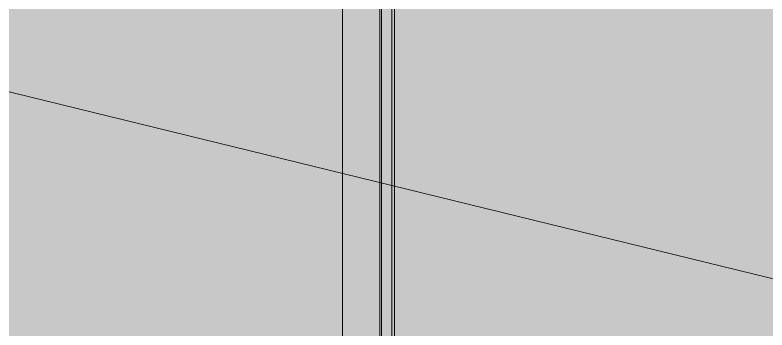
# Model space of a CAD drawing. Header units: metres. Extents: x -3.9 to 83, y -38 to 6.2.
# Drawn here: x 39.603 to 43.21, y -30.653 to -29.143 of the extents above; entities that cross this region are included whole.
import ezdxf

# ---------------------------------------------------------------- set-up
doc = ezdxf.new("R2010")
doc.units = ezdxf.units.M
doc.header["$MEASUREMENT"] = 0
doc.linetypes.add('Wipeout_Contour', pattern=[1, 0, -1])
for name, color, linetype in [('0._Erdgeschoß PP Icon_1_0', 7, 'Continuous'), ('0._Erdgeschoß PP Icon_1_120 Wand Innen tragend', 7, 'Continuous'), ('0._Erdgeschoß PP Icon_1_710 Gelände', 7, 'Continuous'), ('0._Erdgeschoß PP Icon_1_810 Raum', 7, 'Continuous')]:
    doc.layers.add(name, color=color, linetype=linetype)

msp = doc.modelspace()

# ---------------------------------------------------------------- wipeouts: each hides what was drawn before it
at = {"color": 254, "linetype": 'Wipeout_Contour', "lineweight": 0, "ltscale": 193.488375}
msp.add_wipeout([(28.2051, 3.5109), (28.2051, -37.8391), (52.5858, -37.8391), (52.5858, 3.5109)], dxfattribs=at).dxf.layer = '0._Erdgeschoß PP Icon_1_0'

# ---------------------------------------------------------------- next in the draw order: hatches: boundary and pattern name
at = {"layer": '0._Erdgeschoß PP Icon_1_120 Wand Innen tragend', "linetype": 'Continuous', "lineweight": 0, "true_color": 0x000000}
for points in [[(41.3534, -33.2504), (41.3534, -28.6004), (41.1734, -28.6004), (41.1734, -33.2504)], [(41.4109, -33.2504), (41.4109, -28.6004), (41.3609, -28.6004), (41.3609, -33.2504)], [(41.4234, -33.2504), (41.4234, -28.6004), (41.4109, -28.6004), (41.4109, -33.2504)]]:
    msp.add_hatch(color=18, dxfattribs=at).paths.add_polyline_path(points)
at = {"layer": '0._Erdgeschoß PP Icon_1_120 Wand Innen tragend', "linetype": 'Continuous', "lineweight": 0, "true_color": 0xffffff}
msp.add_hatch(color=7, dxfattribs=at).paths.add_polyline_path([(41.3609, -33.2504), (41.3609, -28.6004), (41.3534, -28.6004), (41.3534, -33.2504)])
at = {"layer": '0._Erdgeschoß PP Icon_1_810 Raum', "linetype": 'Continuous', "lineweight": 13, "true_color": 0xf9f8f6}
msp.add_hatch(color=7, dxfattribs=at).paths.add_polyline_path([(41.4234, -28.6204), (41.4234, -33.2504), (44.0234, -33.2504), (44.0234, -32.3504), (44.0234, -28.3004), (42.9434, -28.3004), (42.9434, -28.6004), (42.9434, -28.6204)])
at = {"layer": '0._Erdgeschoß PP Icon_1_810 Raum', "linetype": 'Continuous', "lineweight": 13, "true_color": 0xe8e2dc}
msp.add_hatch(color=254, dxfattribs=at).paths.add_polyline_path([(38.4834, -28.6004), (38.4834, -33.7504), (41.1734, -33.7504), (41.1734, -33.2504), (41.1734, -28.6004), (39.5134, -28.6004)])

# ---------------------------------------------------------------- next in the draw order: linework, layer by layer
at = {"layer": '0._Erdgeschoß PP Icon_1_120 Wand Innen tragend', "color": 7, "linetype": 'Continuous', "lineweight": 18, "ltscale": 1000}
msp.add_line((41.3534, -33.2504), (41.3534, -28.6004), dxfattribs=at)
at = {"layer": '0._Erdgeschoß PP Icon_1_120 Wand Innen tragend', "color": 7, "linetype": 'Continuous', "lineweight": 13, "ltscale": 1000}
for p, q in [((41.3609, -33.2504), (41.3609, -28.6004)), ((41.4109, -33.2504), (41.4109, -28.6004))]:
    msp.add_line(p, q, dxfattribs=at)
at = {"layer": '0._Erdgeschoß PP Icon_1_120 Wand Innen tragend', "color": 7, "linetype": 'Continuous', "lineweight": 18, "ltscale": 1000, "flags": 128}
msp.add_lwpolyline([(41.1734, -28.6004), (41.1734, -33.2504)], dxfattribs=at)
at = {"layer": '0._Erdgeschoß PP Icon_1_120 Wand Innen tragend', "color": 7, "linetype": 'Continuous', "lineweight": 13, "ltscale": 1000, "flags": 128}
msp.add_lwpolyline([(41.4234, -33.2504), (41.4234, -28.6004)], dxfattribs=at)
at = {"layer": '0._Erdgeschoß PP Icon_1_710 Gelände', "color": 83, "linetype": 'Continuous', "lineweight": 13, "ltscale": 1000, "true_color": 0x89cd89}
msp.add_line((38.2203, -29.1797), (43.6107, -30.4994), dxfattribs=at)

doc.saveas('drawing.dxf')
